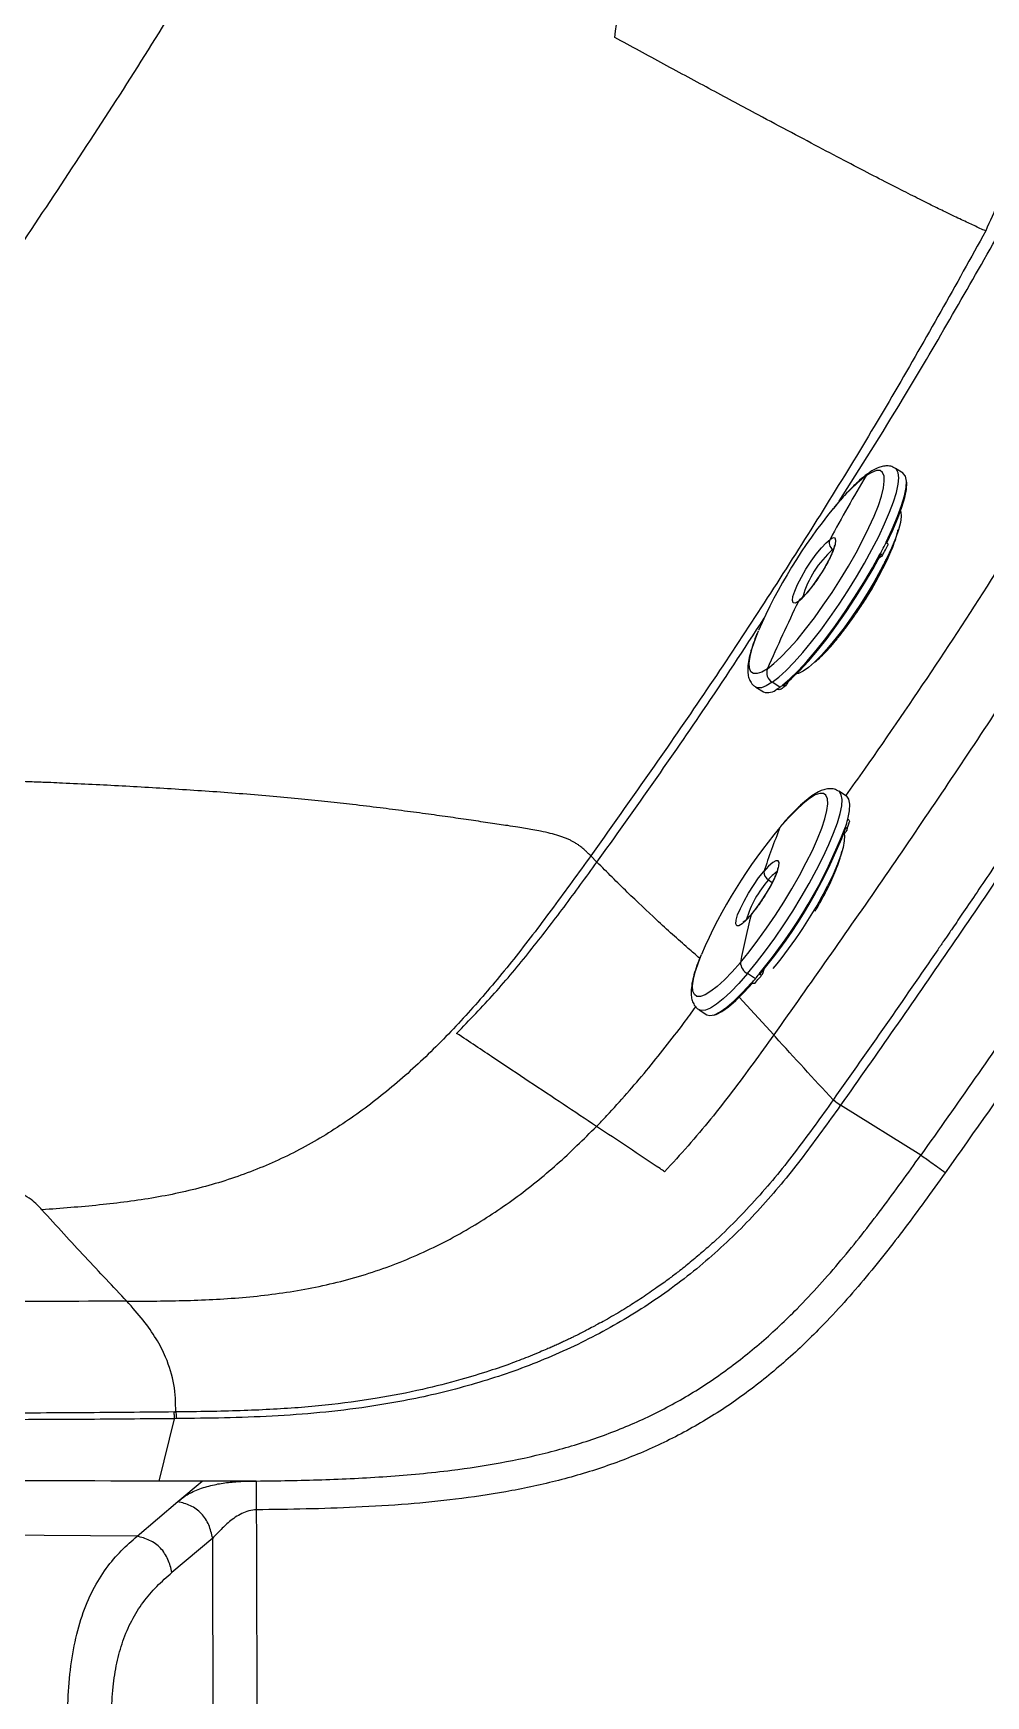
# Model space of a CAD drawing. Extents: x -50 to 17, y -20 to 123.
# Drawn here: x 2.58 to 9.29, y 4.46 to 16.16 of the extents above; entities that cross this region are included whole.
import ezdxf

# ---------------------------------------------------------------- set-up
doc = ezdxf.new("R2010")
doc.units = 0
doc.header["$MEASUREMENT"] = 0
doc.layers.add('GEOMETRY', color=2, linetype='Continuous', lineweight=25)

# ---------------------------------------------------------------- blocks, each defined once
blk = doc.blocks.new('2026 FREEFLOW AZURE')
at = {"layer": 'GEOMETRY'}
for p, q in [((25.151, -64.07), (25.098, -64.036)), ((25.032, -64.556), (25.031, -64.555)), ((25.002, -64.654), (24.979, -64.67)), ((24.99, -64.634), (24.992, -64.635)), ((24.991, -64.645), (24.995, -64.637)), ((24.992, -64.644), (24.991, -64.644)), ((24.113, -65.575), (24.167, -65.609)), ((24.284, -65.576), (24.228, -65.541)), ((24.264, -65.588), (24.265, -65.589)), ((24.303, -65.562), (24.302, -65.561)), ((24.343, -65.534), (24.333, -65.556)), ((24.752, -66.342), (24.698, -66.307)), ((24.744, -66.559), (24.746, -66.56)), ((24.762, -66.505), (24.761, -66.504)), ((24.753, -66.588), (24.734, -66.61)), ((22.995, -66.807), (22.951, -66.763)), ((24.203, -66.931), (24.23, -66.95)), ((24.085, -67.171), (24.071, -67.187)), ((24.111, -67.627), (24.056, -67.591)), ((24.138, -67.595), (24.136, -67.593)), ((24.17, -67.563), (24.161, -67.594)), ((24.083, -67.656), (24.085, -67.657)), ((23.714, -67.846), (23.768, -67.881)), ((24.24, -68.023), (23.997, -67.757)), ((24.659, -68.48), (24.66, -68.478)), ((24.711, -68.518), (24.709, -68.52)), ((25.276, -68.87), (24.711, -68.518)), ((19.085, -69.253), (19.086, -69.254)), ((20.017, -70.677), (20.029, -70.677)), ((19.913, -71.164), (20.02, -70.724)), ((20.033, -70.723), (20.02, -70.724)), ((20.044, -71.308), (20.215, -71.165)), ((20.59, -71.163), (20.216, -71.165)), ((19.756, -71.551), (20.044, -71.308)), ((20.599, -71.563), (20.598, -71.365)), ((19.756, -71.551), (6.153, -71.466)), ((20.289, -71.564), (20.002, -71.807)), ((20.3, -76.246), (20.289, -71.564)), ((20.608, -76.245), (20.599, -71.563))]:
    blk.add_line(p, q, dxfattribs=at)
at = {"layer": 'GEOMETRY', "flags": 128}
for points in [[(24.196, -65.445), (24.241, -65.409), (24.291, -65.363), (24.346, -65.306), (24.405, -65.241), (24.465, -65.167), (24.527, -65.086), (24.589, -64.999), (24.651, -64.909), (24.71, -64.816), (24.767, -64.723), (24.82, -64.63), (24.868, -64.539), (24.911, -64.452), (24.947, -64.371), (24.977, -64.297), (24.999, -64.23), (25.013, -64.173), (25.019, -64.125), (25.017, -64.089), (25.007, -64.064), (24.989, -64.051), (24.964, -64.051), (24.931, -64.063), (24.892, -64.086)], [(24.228, -65.541), (24.275, -65.504), (24.328, -65.457), (24.384, -65.399), (24.444, -65.332), (24.507, -65.256), (24.571, -65.174), (24.636, -65.085), (24.7, -64.992), (24.763, -64.896), (24.823, -64.799), (24.88, -64.702), (24.932, -64.606), (24.98, -64.514), (25.021, -64.426), (25.056, -64.344), (25.084, -64.27), (25.104, -64.204), (25.117, -64.147), (25.121, -64.101), (25.117, -64.066), (25.105, -64.042), (25.098, -64.036)], [(25.031, -64.555), (25.075, -64.462), (25.112, -64.375), (25.14, -64.297), (25.161, -64.228), (25.172, -64.17), (25.175, -64.124), (25.168, -64.091), (25.152, -64.071), (25.151, -64.07)], [(25.035, -64.563), (25.079, -64.471), (25.115, -64.385), (25.143, -64.308), (25.163, -64.24), (25.175, -64.183), (25.177, -64.137), (25.173, -64.113)], [(25.134, -64.336), (25.135, -64.341), (25.137, -64.373), (25.132, -64.415), (25.118, -64.468), (25.097, -64.529), (25.069, -64.597), (25.034, -64.672), (24.993, -64.751), (24.948, -64.833), (24.898, -64.916), (24.846, -64.999)], [(24.413, -64.972), (24.391, -64.983), (24.377, -64.981), (24.372, -64.966), (24.375, -64.938), (24.388, -64.899), (24.408, -64.852), (24.435, -64.8), (24.467, -64.744), (24.503, -64.689), (24.54, -64.638), (24.576, -64.594), (24.609, -64.559), (24.637, -64.535)], [(24.413, -64.972), (24.441, -64.949), (24.474, -64.913), (24.51, -64.869), (24.547, -64.818), (24.583, -64.763), (24.615, -64.708), (24.642, -64.655), (24.662, -64.608), (24.675, -64.569), (24.678, -64.542), (24.673, -64.526), (24.659, -64.524), (24.637, -64.535)], [(24.302, -65.561), (24.354, -65.517), (24.412, -65.461), (24.474, -65.394), (24.539, -65.317), (24.607, -65.232), (24.675, -65.14), (24.744, -65.042), (24.81, -64.941), (24.874, -64.838), (24.935, -64.735), (24.99, -64.634)], [(24.314, -65.558), (24.366, -65.515), (24.423, -65.459), (24.484, -65.393), (24.549, -65.317), (24.616, -65.233), (24.683, -65.142), (24.751, -65.045), (24.817, -64.945), (24.88, -64.844), (24.94, -64.742), (24.994, -64.642)], [(24.846, -64.999), (24.791, -65.08), (24.736, -65.157), (24.681, -65.229), (24.627, -65.294), (24.576, -65.351), (24.528, -65.399), (24.484, -65.437), (24.447, -65.463), (24.415, -65.478), (24.401, -65.481)], [(24.196, -65.445), (24.156, -65.469), (24.124, -65.48), (24.098, -65.48), (24.08, -65.467), (24.07, -65.442), (24.068, -65.406), (24.074, -65.359), (24.089, -65.301), (24.111, -65.235), (24.133, -65.178)], [(24.228, -65.541), (24.187, -65.566), (24.153, -65.579), (24.125, -65.58), (24.113, -65.574)], [(24.006, -67.512), (24.066, -67.438), (24.128, -67.357), (24.19, -67.271), (24.252, -67.18), (24.311, -67.088), (24.368, -66.994), (24.421, -66.901), (24.469, -66.81), (24.512, -66.724), (24.548, -66.642), (24.578, -66.568), (24.6, -66.501), (24.614, -66.444), (24.62, -66.397), (24.618, -66.36), (24.608, -66.336), (24.59, -66.323), (24.565, -66.323), (24.532, -66.334), (24.492, -66.358), (24.447, -66.394), (24.397, -66.44), (24.342, -66.497), (24.283, -66.563)], [(24.056, -67.591), (24.119, -67.514), (24.183, -67.43), (24.248, -67.341), (24.312, -67.248), (24.374, -67.151), (24.434, -67.054), (24.49, -66.957), (24.542, -66.862), (24.588, -66.77), (24.629, -66.683), (24.662, -66.603), (24.689, -66.529), (24.708, -66.465), (24.719, -66.41), (24.722, -66.366), (24.716, -66.332), (24.703, -66.311), (24.698, -66.307)], [(24.761, -66.504), (24.773, -66.445), (24.776, -66.398), (24.769, -66.364), (24.754, -66.343), (24.752, -66.342)], [(24.735, -66.609), (24.738, -66.622), (24.737, -66.657), (24.729, -66.703), (24.713, -66.758), (24.689, -66.822), (24.659, -66.893), (24.622, -66.969)], [(24.081, -67.178), (24.117, -67.132), (24.154, -67.08), (24.19, -67.025), (24.221, -66.97), (24.247, -66.918), (24.266, -66.872), (24.277, -66.836), (24.279, -66.81), (24.272, -66.797), (24.256, -66.797), (24.234, -66.81), (24.204, -66.836), (24.171, -66.873)], [(24.081, -67.178), (24.047, -67.215), (24.018, -67.241), (23.995, -67.254), (23.98, -67.254), (23.973, -67.241), (23.975, -67.215), (23.986, -67.178), (24.005, -67.132), (24.031, -67.081), (24.062, -67.025), (24.097, -66.97), (24.134, -66.918), (24.171, -66.873)], [(24.081, -67.178), (24.083, -67.173), (24.085, -67.171)], [(24.006, -67.512), (23.947, -67.578), (23.893, -67.635), (23.842, -67.681), (23.797, -67.716), (23.757, -67.74), (23.725, -67.752), (23.699, -67.752), (23.681, -67.739), (23.671, -67.714), (23.669, -67.678), (23.675, -67.631), (23.69, -67.573), (23.712, -67.507), (23.731, -67.457)], [(24.056, -67.591), (23.995, -67.66), (23.938, -67.719), (23.885, -67.769), (23.837, -67.807), (23.795, -67.834), (23.759, -67.849), (23.73, -67.852), (23.714, -67.846)], [(23.768, -67.881), (23.79, -67.887), (23.822, -67.881), (23.862, -67.861), (23.909, -67.828), (23.962, -67.782), (24.021, -67.724), (24.083, -67.656)], [(23.816, -67.883), (23.835, -67.878), (23.875, -67.858), (23.921, -67.825), (23.973, -67.78), (24.031, -67.723), (24.093, -67.656)], [(20.215, -71.165), (20.064, -71.164), (19.913, -71.164)]]:
    blk.add_lwpolyline(points, dxfattribs=at)
at = {"layer": 'GEOMETRY'}
for centre, radius, start, end in [((34.907, -70.07), 11.667, 149.1431, 151.6767), ((25.722, -65.15), 1.349, 127.999, 141.9943), ((24.943, -64.117), 0.0591, 124.9909, 149.3278), ((27.509, -66.656), 3.686, 140.6447, 156.3513), ((24.689, -64.56), 0.0578, 154.6135, 234.3223), ((21.987, -63.046), 3.399, 332.1179, 333.6199), ((25.119, -65.132), 0.701, 131.4484, 164.138), ((35.165, -70.202), 11.956, 154.0616, 156.5541), ((24.453, -64.991), 0.044, 125.2641, 154.338), ((24.27, -65.473), 0.0796, 159.1726, 238.328), ((24.197, -65.515), 0.0985, 252.2964, 312.7122), ((24.048, -65.239), 0.411, 301.9152, 304.9851), ((23.973, -65.132), 0.542, 304.9718, 307.5265), ((27.086, -68.913), 3.658, 140.0172, 156.5375), ((21.337, -65.252), 3.65, 320.0962, 339.0169), ((21.375, -65.277), 3.611, 320.1052, 339.0079), ((28.81, -68.388), 4.88, 158.0417, 161.9143), ((23.867, -66.273), 0.924, 341.8984, 345.4779), ((24.767, -67.429), 0.752, 138.5466, 163.3105), ((24.233, -66.876), 0.0624, 176.9081, 241.3409), ((24.398, -67.078), 0.245, 123.7394, 142.9704), ((21.807, -65.54), 3.157, 320.3088, 333.0853), ((29.36, -68.547), 5.454, 165.4649, 169.061), ((24.098, -67.509), 0.0925, 181.9961, 242.711), ((22.189, -65.995), 2.522, 318.76, 319.6765), ((21.978, -65.816), 2.798, 319.6754, 320.5306)]:
    blk.add_arc(centre, radius, start, end, dxfattribs=at)
for points, knots in [([(0, 0), (0.2, 0), (1.2, 0), (3.8, -0.01), (7.8, -0.05), (12.283, -0.131), (16.448, -0.238), (19.868, -0.349), (22.86, -0.472), (24.742, -0.55), (25.942, -0.619), (26.46, -0.669), (26.975, -0.744), (27.482, -0.852), (28.013, -1.014), (28.561, -1.238), (29.121, -1.522), (29.656, -1.852), (30.162, -2.225), (30.633, -2.641), (31.068, -3.094), (31.464, -3.582), (31.817, -4.099), (32.121, -4.642), (32.364, -5.168), (32.552, -5.672), (32.692, -6.148), (32.8, -6.632), (32.881, -7.123), (32.976, -8.136), (33.057, -9.673), (33.147, -11.733), (33.205, -13.793), (33.25, -15.855), (33.301, -18.087), (33.347, -20.061), (33.387, -22.206), (33.416, -23.922), (33.439, -25.639), (33.459, -27.355), (33.488, -30.359), (33.51, -34.65), (33.514, -38.941), (33.512, -42.374), (33.506, -44.949), (33.494, -47.523), (33.475, -50.098), (33.439, -53.531), (33.374, -57.822), (33.275, -62.112), (33.172, -65.543), (33.077, -68.116), (33.005, -70.005), (32.937, -71.208), (32.889, -71.727), (32.817, -72.243), (32.715, -72.752), (32.564, -73.287), (32.354, -73.841), (32.084, -74.411), (31.769, -74.956), (31.409, -75.473), (31.006, -75.956), (30.564, -76.405), (30.085, -76.815), (29.608, -77.159), (29.143, -77.444), (28.696, -77.677), (28.233, -77.88), (27.759, -78.05), (27.271, -78.186), (26.772, -78.283), (26.264, -78.347), (25.753, -78.387), (25.241, -78.411), (24.728, -78.428), (23.356, -78.482), (22.156, -78.534), (21.126, -78.579)], [0, 0, 0, 0, 0.005165, 0.025824, 0.067143, 0.108463, 0.141599, 0.174735, 0.196825, 0.218915, 0.223384, 0.227868, 0.232345, 0.236808, 0.241259, 0.246652, 0.252064, 0.257477, 0.26287, 0.268262, 0.273674, 0.279085, 0.284477, 0.289814, 0.295151, 0.299409, 0.303679, 0.307955, 0.312231, 0.316492, 0.334233, 0.351976, 0.369722, 0.38747, 0.405216, 0.427379, 0.43846, 0.460622, 0.471703, 0.482785, 0.504947, 0.549272, 0.593597, 0.615759, 0.637922, 0.660084, 0.682247, 0.704409, 0.748736, 0.793062, 0.815225, 0.837388, 0.85955, 0.864025, 0.868513, 0.872996, 0.877466, 0.881926, 0.88733, 0.892753, 0.898176, 0.903579, 0.908986, 0.914412, 0.919839, 0.925246, 0.929573, 0.933916, 0.938263, 0.942603, 0.946927, 0.951323, 0.955721, 0.960131, 0.964551, 0.968972, 0.973383, 1, 1, 1, 1]), ([(0, -0.208), (1.316, -0.211), (3.953, -0.217), (7.913, -0.262), (11.88, -0.331), (15.688, -0.424), (19.331, -0.539), (21.853, -0.637), (23.417, -0.705), (24.026, -0.732), (24.639, -0.761), (25.264, -0.79), (25.845, -0.82), (26.378, -0.856), (26.854, -0.922), (27.324, -1.023), (27.787, -1.159), (28.271, -1.34), (28.773, -1.572), (29.287, -1.861), (29.776, -2.192), (30.236, -2.56), (30.664, -2.965), (31.059, -3.403), (31.416, -3.872), (31.735, -4.369), (32.012, -4.891), (32.248, -5.433), (32.44, -5.992), (32.579, -6.544), (32.673, -7.095), (32.721, -7.637), (32.753, -8.179), (32.777, -8.712), (32.801, -9.242), (32.824, -9.773), (32.859, -10.616), (32.903, -11.767), (32.968, -13.608), (33.036, -15.827), (33.12, -19.106), (33.198, -23.066), (33.259, -27.727), (33.293, -32.405), (33.306, -37.094), (33.306, -41.782), (33.294, -46.471), (33.26, -51.162), (33.207, -55.22), (33.145, -58.645), (33.082, -61.447), (33.004, -64.254), (32.911, -67.074), (32.827, -69.154), (32.768, -70.492), (32.738, -71.083), (32.697, -71.675), (32.614, -72.264), (32.482, -72.839), (32.303, -73.401), (32.08, -73.943), (31.817, -74.468), (31.511, -74.969), (31.165, -75.446), (30.78, -75.894), (30.361, -76.308), (29.91, -76.688), (29.43, -77.029), (28.924, -77.329), (28.395, -77.588), (27.847, -77.805), (27.307, -77.964), (26.783, -78.072), (26.281, -78.133), (25.772, -78.164), (25.263, -78.191), (24.755, -78.215), (24.254, -78.238), (23.92, -78.253), (23.753, -78.261)], [0, 0, 0, 0, 0.034975, 0.070062, 0.105239, 0.140413, 0.171289, 0.202076, 0.207489, 0.212892, 0.218283, 0.2238, 0.229514, 0.233745, 0.237996, 0.242255, 0.246524, 0.250789, 0.255985, 0.261212, 0.26643, 0.271646, 0.276863, 0.28208, 0.287298, 0.292517, 0.297737, 0.303, 0.308209, 0.31342, 0.318099, 0.323062, 0.327854, 0.332542, 0.337239, 0.341947, 0.346668, 0.359651, 0.372571, 0.395618, 0.418635, 0.459724, 0.500891, 0.542493, 0.584052, 0.625473, 0.667076, 0.70867, 0.750118, 0.774913, 0.799719, 0.824588, 0.849529, 0.874703, 0.879904, 0.885108, 0.890443, 0.895674, 0.900889, 0.906104, 0.911319, 0.916463, 0.921681, 0.926901, 0.932118, 0.937335, 0.942552, 0.947769, 0.952975, 0.95817, 0.963395, 0.968628, 0.973105, 0.977578, 0.982078, 0.986651, 0.991124, 0.995571, 1, 1, 1, 1]), ([(0, -0.467), (1.318, -0.47), (3.958, -0.476), (7.923, -0.521), (11.895, -0.591), (15.708, -0.684), (19.354, -0.799), (21.82, -0.895), (23.269, -0.958), (23.71, -0.977), (24.148, -0.997), (24.573, -1.017), (24.993, -1.037), (25.421, -1.057), (25.874, -1.082), (26.335, -1.113), (26.798, -1.175), (27.252, -1.272), (27.698, -1.402), (28.165, -1.577), (28.651, -1.801), (29.148, -2.08), (29.62, -2.399), (30.064, -2.755), (30.478, -3.146), (30.859, -3.569), (31.204, -4.022), (31.511, -4.5), (31.778, -5.004), (32.005, -5.526), (32.191, -6.064), (32.325, -6.597), (32.415, -7.127), (32.462, -7.648), (32.493, -8.179), (32.518, -8.715), (32.542, -9.251), (32.565, -9.787), (32.593, -10.467), (32.626, -11.292), (32.661, -12.262), (32.714, -13.775), (32.777, -15.833), (32.861, -19.117), (32.939, -23.085), (32.997, -27.53), (33.03, -31.771), (33.044, -35.79), (33.047, -39.801), (33.043, -43.8), (33.026, -47.812), (32.992, -51.825), (32.941, -55.67), (32.872, -59.342), (32.787, -62.85), (32.679, -66.364), (32.578, -68.912), (32.509, -70.481), (32.479, -71.07), (32.439, -71.645), (32.36, -72.211), (32.233, -72.766), (32.061, -73.309), (31.845, -73.834), (31.59, -74.342), (31.294, -74.827), (30.96, -75.287), (30.588, -75.719), (30.183, -76.119), (29.748, -76.485), (29.284, -76.814), (28.795, -77.104), (28.285, -77.353), (27.756, -77.562), (27.237, -77.714), (26.733, -77.817), (26.244, -77.876), (25.746, -77.906), (25.244, -77.932), (24.742, -77.956), (24.243, -77.979), (23.909, -77.994), (23.742, -78.002)], [0, 0, 0, 0, 0.03527, 0.070652, 0.106128, 0.141599, 0.172731, 0.203759, 0.20765, 0.211535, 0.21558, 0.219378, 0.222919, 0.226854, 0.230847, 0.235057, 0.239207, 0.243337, 0.247474, 0.25162, 0.256695, 0.261774, 0.26685, 0.271924, 0.276999, 0.282072, 0.28714, 0.292209, 0.297275, 0.302376, 0.307435, 0.312498, 0.31707, 0.32179, 0.326508, 0.331303, 0.336135, 0.340869, 0.345665, 0.354357, 0.362978, 0.371634, 0.394867, 0.418077, 0.459554, 0.501089, 0.537051, 0.573067, 0.608669, 0.644385, 0.680112, 0.716024, 0.751799, 0.783032, 0.814317, 0.845722, 0.877124, 0.882546, 0.887766, 0.892894, 0.897975, 0.903048, 0.908117, 0.913191, 0.918234, 0.923303, 0.928382, 0.933455, 0.938529, 0.943602, 0.94867, 0.953731, 0.958788, 0.963859, 0.968921, 0.973257, 0.977609, 0.982077, 0.986625, 0.991051, 0.99553, 1, 1, 1, 1]), ([(0, -1.386), (1.317, -1.389), (3.955, -1.395), (7.919, -1.44), (11.889, -1.509), (15.7, -1.602), (19.344, -1.718), (21.808, -1.814), (23.256, -1.876), (23.692, -1.896), (24.118, -1.915), (24.519, -1.934), (24.913, -1.952), (25.316, -1.971), (25.747, -1.995), (26.174, -2.021), (26.587, -2.071), (26.978, -2.151), (27.36, -2.259), (27.766, -2.407), (28.189, -2.598), (28.624, -2.837), (29.036, -3.111), (29.425, -3.418), (29.788, -3.755), (30.122, -4.12), (30.424, -4.511), (30.694, -4.924), (30.93, -5.36), (31.13, -5.813), (31.295, -6.279), (31.408, -6.709), (31.48, -7.1), (31.525, -7.458), (31.553, -7.834), (31.577, -8.234), (31.598, -8.697), (31.621, -9.209), (31.645, -9.764), (31.681, -10.617), (31.725, -11.774), (31.79, -13.614), (31.858, -15.832), (31.943, -19.116), (32.021, -23.085), (32.071, -26.941), (32.098, -29.999), (32.112, -32.255), (32.121, -34.497), (32.126, -36.728), (32.128, -38.959), (32.128, -41.191), (32.124, -43.498), (32.116, -45.881), (32.103, -48.351), (32.082, -50.828), (32.055, -53.3), (32.014, -56.111), (31.956, -59.266), (31.871, -62.772), (31.762, -66.279), (31.666, -68.771), (31.6, -70.248), (31.579, -70.693), (31.555, -71.115), (31.527, -71.505), (31.481, -71.881), (31.412, -72.245), (31.321, -72.604), (31.195, -72.996), (31.024, -73.417), (30.805, -73.862), (30.549, -74.287), (30.261, -74.689), (29.94, -75.067), (29.59, -75.416), (29.213, -75.737), (28.811, -76.025), (28.388, -76.279), (27.945, -76.498), (27.49, -76.681), (27.045, -76.815), (26.615, -76.905), (26.185, -76.959), (25.724, -76.988), (25.234, -77.013), (24.734, -77.037), (24.231, -77.061), (23.896, -77.076), (23.729, -77.083)], [0, 0, 0, 0, 0.036172, 0.072469, 0.108864, 0.145249, 0.177177, 0.208996, 0.212993, 0.216989, 0.220986, 0.224682, 0.22802, 0.231832, 0.235765, 0.239878, 0.243569, 0.247192, 0.250816, 0.254476, 0.259042, 0.263562, 0.26809, 0.27262, 0.277151, 0.281679, 0.286196, 0.290709, 0.295224, 0.299786, 0.304294, 0.308789, 0.311988, 0.315218, 0.31869, 0.322333, 0.326216, 0.331427, 0.336423, 0.341463, 0.354873, 0.36822, 0.392034, 0.415846, 0.458443, 0.501082, 0.52176, 0.542436, 0.563059, 0.583337, 0.603705, 0.624336, 0.644659, 0.667073, 0.689798, 0.712494, 0.735121, 0.75769, 0.789716, 0.821799, 0.853996, 0.886096, 0.890316, 0.894596, 0.898329, 0.901932, 0.905336, 0.908724, 0.912102, 0.915487, 0.920033, 0.924576, 0.929101, 0.93363, 0.93816, 0.942688, 0.947211, 0.951731, 0.956254, 0.960773, 0.965274, 0.96971, 0.973502, 0.977331, 0.981628, 0.986186, 0.990786, 0.995393, 1, 1, 1, 1]), ([(23.717, -76.815), (23.874, -76.807), (24.194, -76.793), (24.683, -76.77), (25.175, -76.747), (25.629, -76.724), (26.043, -76.698), (26.426, -76.662), (26.808, -76.593), (27.201, -76.491), (27.601, -76.351), (28.006, -76.172), (28.396, -75.965), (28.767, -75.729), (29.12, -75.466), (29.451, -75.177), (29.76, -74.864), (30.044, -74.528), (30.301, -74.172), (30.532, -73.798), (30.733, -73.405), (30.918, -72.973), (31.075, -72.503), (31.193, -71.997), (31.261, -71.487), (31.295, -70.977), (31.324, -70.414), (31.351, -69.8), (31.38, -69.132), (31.414, -68.291), (31.453, -67.28), (31.495, -66.102), (31.556, -64.277), (31.626, -61.802), (31.717, -57.862), (31.794, -53.101), (31.835, -48.432), (31.852, -44.692), (31.858, -41.876), (31.859, -39.056), (31.857, -36.216), (31.849, -33.368), (31.833, -30.52), (31.804, -27.124), (31.753, -23.187), (31.666, -18.71), (31.58, -15.477), (31.515, -13.483), (31.49, -12.728), (31.463, -11.972), (31.434, -11.203), (31.407, -10.51), (31.382, -9.9), (31.36, -9.39), (31.338, -8.889), (31.315, -8.392), (31.288, -7.894), (31.253, -7.415), (31.186, -6.96), (31.087, -6.531), (30.955, -6.111), (30.791, -5.705), (30.601, -5.311), (30.382, -4.932), (30.133, -4.569), (29.857, -4.227), (29.557, -3.906), (29.232, -3.608), (28.887, -3.337), (28.521, -3.091), (28.137, -2.874), (27.738, -2.687), (27.325, -2.529), (26.915, -2.411), (26.511, -2.331), (26.121, -2.287), (25.729, -2.263), (25.341, -2.242), (24.973, -2.224), (24.644, -2.209), (24.36, -2.195), (24.088, -2.183), (23.809, -2.17), (23.514, -2.157), (23.217, -2.144), (22.919, -2.131), (22.622, -2.118), (21.182, -2.058), (18.728, -1.965), (15.258, -1.86), (11.702, -1.775), (7.935, -1.709), (3.964, -1.664), (1.32, -1.658), (0, -1.654)], [0, 0, 0, 0, 0.004355, 0.0088678, 0.0135594, 0.0179873, 0.0214455, 0.0250363, 0.0286212, 0.0321955, 0.0362508, 0.0403553, 0.0444156, 0.0484687, 0.0525218, 0.0565745, 0.0606268, 0.0646788, 0.0687273, 0.0727759, 0.0768496, 0.0809363, 0.0857442, 0.090551, 0.0953032, 0.099978, 0.1046806, 0.1108995, 0.1170014, 0.1231868, 0.134188, 0.1450095, 0.1558209, 0.1847242, 0.2135363, 0.2649145, 0.3164939, 0.3427711, 0.3684278, 0.3944583, 0.4208032, 0.4470351, 0.4732841, 0.4996492, 0.5410289, 0.5822663, 0.6235788, 0.6305383, 0.6375025, 0.6444696, 0.6514822, 0.6588093, 0.663659, 0.6683774, 0.6729577, 0.6775296, 0.6821363, 0.6867577, 0.690821, 0.6948735, 0.6989316, 0.7029798, 0.7069854, 0.7110341, 0.7150875, 0.7191413, 0.7231951, 0.7272484, 0.7313011, 0.7353567, 0.7394175, 0.7435001, 0.7475585, 0.7516311, 0.7553006, 0.758933, 0.7625005, 0.7661651, 0.76968, 0.7727035, 0.7752709, 0.7775577, 0.7802422, 0.7829892, 0.7857364, 0.7884837, 0.7912314, 0.7939794, 0.8283813, 0.8591954, 0.8900723, 0.9268238, 0.963473, 1, 1, 1, 1]), ([(0, -1.861), (1.725, -1.866), (5.181, -1.877), (10.372, -1.952), (14.98, -2.057), (18.993, -2.181), (21.384, -2.273), (22.746, -2.33), (23.082, -2.345), (23.417, -2.359), (23.751, -2.374), (24.036, -2.387), (24.264, -2.398), (24.436, -2.406), (24.603, -2.414), (24.784, -2.422), (24.984, -2.432), (25.288, -2.446), (25.682, -2.467), (26.161, -2.496), (26.632, -2.559), (27.093, -2.671), (27.53, -2.823), (27.941, -3.007), (28.325, -3.214), (28.691, -3.45), (29.037, -3.715), (29.362, -4.005), (29.664, -4.319), (29.94, -4.656), (30.188, -5.013), (30.408, -5.387), (30.598, -5.777), (30.76, -6.18), (30.891, -6.598), (30.989, -7.029), (31.05, -7.469), (31.082, -7.911), (31.106, -8.352), (31.129, -8.841), (31.153, -9.381), (31.178, -9.98), (31.206, -10.654), (31.234, -11.388), (31.264, -12.174), (31.291, -12.95), (31.339, -14.387), (31.401, -16.485), (31.486, -19.964), (31.563, -24.17), (31.609, -28.194), (31.631, -31.311), (31.642, -33.514), (31.649, -35.718), (31.652, -37.924), (31.652, -40.119), (31.651, -42.295), (31.646, -44.406), (31.638, -46.47), (31.626, -48.493), (31.609, -50.519), (31.588, -52.54), (31.562, -54.558), (31.52, -57.186), (31.455, -60.428), (31.377, -63.335), (31.316, -65.298), (31.281, -66.312), (31.244, -67.332), (31.205, -68.359), (31.162, -69.39), (31.125, -70.225), (31.094, -70.859), (31.067, -71.291), (31.026, -71.72), (30.949, -72.145), (30.839, -72.564), (30.694, -72.976), (30.518, -73.376), (30.314, -73.763), (30.08, -74.13), (29.819, -74.478), (29.532, -74.805), (29.22, -75.109), (28.885, -75.388), (28.53, -75.639), (28.155, -75.863), (27.763, -76.058), (27.357, -76.222), (26.94, -76.351), (26.512, -76.442), (26.077, -76.49), (25.643, -76.516), (25.202, -76.539), (24.757, -76.56), (24.313, -76.581), (23.006, -76.641), (21.849, -76.687), (20.835, -76.728)], [0, 0, 0, 0, 0.0467676, 0.0937399, 0.1407829, 0.1717562, 0.2026327, 0.2056718, 0.2087104, 0.2117488, 0.2147869, 0.2177714, 0.2194813, 0.2209785, 0.2224301, 0.2240312, 0.2258794, 0.2278679, 0.2322928, 0.2365817, 0.2408661, 0.2451535, 0.2494335, 0.2533964, 0.2573333, 0.2612704, 0.2652017, 0.2691338, 0.2730666, 0.2769991, 0.280931, 0.2848597, 0.2887516, 0.2926847, 0.2966164, 0.3006311, 0.3046672, 0.308634, 0.3126464, 0.3166494, 0.3219005, 0.3273242, 0.3328992, 0.3402021, 0.3472281, 0.3542394, 0.3612471, 0.3862304, 0.4111479, 0.4556374, 0.5003078, 0.520275, 0.5401718, 0.560064, 0.5800227, 0.6000011, 0.619588, 0.6390389, 0.6572429, 0.6755838, 0.6938966, 0.7121709, 0.730411, 0.7486313, 0.7834306, 0.8183417, 0.8275072, 0.8366788, 0.8458607, 0.8551923, 0.8645401, 0.8738682, 0.8778452, 0.8817623, 0.8856075, 0.8895279, 0.8934413, 0.8973621, 0.9013477, 0.9052879, 0.9092143, 0.9131431, 0.9170741, 0.9210056, 0.9249374, 0.928869, 0.9328001, 0.9367726, 0.9407322, 0.9446618, 0.9485984, 0.9525748, 0.9565052, 0.9604014, 0.9645377, 0.9685987, 0.9724583, 1, 1, 1, 1]), ([(20.824, -76.455), (20.893, -76.452), (21.042, -76.446), (21.283, -76.437), (21.541, -76.427), (21.8, -76.416), (22.071, -76.405), (22.371, -76.393), (22.695, -76.379), (22.986, -76.366), (23.227, -76.356), (23.437, -76.347), (23.657, -76.337), (23.902, -76.326), (24.17, -76.314), (24.437, -76.301), (24.665, -76.29), (24.837, -76.282), (24.974, -76.276), (25.106, -76.27), (25.221, -76.264), (25.314, -76.259), (25.383, -76.256), (25.452, -76.252), (25.52, -76.248), (25.582, -76.244), (25.679, -76.239), (25.803, -76.232), (25.959, -76.222), (26.106, -76.21), (26.251, -76.195), (26.49, -76.164), (26.819, -76.1), (27.234, -75.976), (27.634, -75.816), (28.018, -75.626), (28.381, -75.41), (28.724, -75.166), (29.048, -74.896), (29.349, -74.601), (29.625, -74.283), (29.876, -73.945), (30.099, -73.587), (30.294, -73.212), (30.46, -72.823), (30.595, -72.424), (30.68, -72.085), (30.731, -71.81), (30.761, -71.603), (30.783, -71.394), (30.799, -71.189), (30.813, -70.977), (30.825, -70.77), (30.836, -70.549), (30.845, -70.35), (30.854, -70.162), (30.861, -69.999), (30.869, -69.835), (30.876, -69.669), (30.883, -69.5), (30.891, -69.329), (30.898, -69.156), (30.908, -68.916), (30.92, -68.615), (30.935, -68.254), (30.95, -67.859), (30.967, -67.421), (30.985, -66.947), (31.002, -66.478), (31.022, -65.888), (31.046, -65.169), (31.073, -64.314), (31.098, -63.469), (31.128, -62.418), (31.16, -61.155), (31.195, -59.652), (31.227, -58.117), (31.25, -56.889), (31.265, -55.978), (31.275, -55.393), (31.284, -54.804), (31.292, -54.211), (31.3, -53.613), (31.308, -53.01), (31.315, -52.404), (31.322, -51.814), (31.328, -51.241), (31.334, -50.685), (31.339, -50.13), (31.343, -49.591), (31.347, -49.067), (31.351, -48.553), (31.356, -47.894), (31.361, -47.086), (31.366, -46.125), (31.37, -45.145), (31.373, -44.147), (31.375, -43.163), (31.377, -42.201), (31.378, -41.064), (31.379, -39.712), (31.379, -38.174), (31.377, -36.646), (31.374, -35.137), (31.369, -33.635), (31.362, -32.13), (31.353, -30.632), (31.344, -29.449), (31.336, -28.598), (31.331, -28.07), (31.326, -27.545), (31.32, -27.023), (31.315, -26.504), (31.308, -25.988), (31.302, -25.475), (31.29, -24.606), (31.272, -23.39), (31.244, -21.741), (31.211, -20.03), (31.171, -18.26), (31.134, -16.813), (31.102, -15.651), (31.076, -14.756), (31.047, -13.838), (31.016, -12.925), (30.984, -12.01), (30.955, -11.235), (30.93, -10.596), (30.91, -10.107), (30.889, -9.625), (30.868, -9.126), (30.848, -8.675), (30.829, -8.284), (30.811, -7.962), (30.789, -7.655), (30.759, -7.346), (30.71, -7.045), (30.637, -6.708), (30.525, -6.339), (30.374, -5.946), (30.193, -5.566), (29.984, -5.201), (29.746, -4.854), (29.481, -4.526), (29.191, -4.22), (28.878, -3.938), (28.544, -3.681), (28.19, -3.452), (27.819, -3.251), (27.485, -3.103), (27.199, -2.997), (26.964, -2.924), (26.726, -2.864), (26.484, -2.816), (26.24, -2.783), (26.011, -2.762), (25.802, -2.749), (25.599, -2.737), (25.401, -2.726), (25.195, -2.715), (24.999, -2.706), (24.735, -2.693), (24.412, -2.679), (24.007, -2.66), (23.598, -2.641), (23.173, -2.622), (22.582, -2.597), (21.809, -2.565), (20.866, -2.527), (19.927, -2.492), (18.553, -2.443), (16.722, -2.384), (14.446, -2.321), (12.113, -2.266), (9.73, -2.22), (7.279, -2.182), (4.825, -2.155), (2.396, -2.138), (0.793, -2.136), (0, -2.134)], [0, 0, 0, 0, 0.0018774, 0.0040745, 0.0065914, 0.0089445, 0.0111591, 0.0139903, 0.0171692, 0.0200213, 0.0219458, 0.023762, 0.0257582, 0.0279584, 0.0304823, 0.0330747, 0.0352728, 0.0367154, 0.0377758, 0.0390288, 0.0403111, 0.0409469, 0.0415588, 0.0422089, 0.0428172, 0.0434322, 0.0439132, 0.04545, 0.0468478, 0.048172, 0.0494902, 0.0508247, 0.0547566, 0.0586411, 0.0626509, 0.0665072, 0.07034, 0.0741737, 0.07801, 0.0818421, 0.0856777, 0.0895094, 0.093338, 0.0971884, 0.1010524, 0.104876, 0.1086978, 0.1105906, 0.1125268, 0.1144031, 0.1163267, 0.1181536, 0.1202154, 0.1219888, 0.124203, 0.1256609, 0.1271386, 0.1286363, 0.1301538, 0.1316912, 0.1332485, 0.1348256, 0.1364226, 0.1398332, 0.1430545, 0.1462847, 0.1506387, 0.1550245, 0.1592509, 0.1634822, 0.1711397, 0.1789276, 0.1868461, 0.1942495, 0.2076633, 0.2213635, 0.2353502, 0.2496236, 0.2549132, 0.2602423, 0.2656109, 0.271019, 0.2764666, 0.2819538, 0.2874804, 0.2930466, 0.2980785, 0.3031423, 0.308238, 0.3132428, 0.3178733, 0.3225565, 0.3272925, 0.3358809, 0.3446377, 0.3535628, 0.3626562, 0.371918, 0.3804411, 0.3889425, 0.4030101, 0.4173689, 0.4309916, 0.4447687, 0.458598, 0.472046, 0.4859014, 0.4995289, 0.5043662, 0.5091761, 0.5139588, 0.5187142, 0.5234423, 0.5281431, 0.5328166, 0.5374628, 0.5518876, 0.5660429, 0.5825433, 0.598662, 0.6143992, 0.6221248, 0.6304075, 0.638891, 0.6472149, 0.6553793, 0.6639146, 0.6684097, 0.6728467, 0.6772929, 0.681597, 0.686494, 0.689612, 0.6923109, 0.6952894, 0.6980432, 0.700781, 0.7036266, 0.7074608, 0.7112951, 0.7151399, 0.71895, 0.7227759, 0.7266196, 0.7304516, 0.7342896, 0.7381304, 0.7419586, 0.7458009, 0.7496454, 0.7519168, 0.7541331, 0.7563741, 0.7586283, 0.7608574, 0.7631098, 0.7649229, 0.7665781, 0.7686493, 0.7703569, 0.7721972, 0.774018, 0.7775875, 0.7810269, 0.7850998, 0.7887914, 0.7926435, 0.8012712, 0.8099411, 0.8184288, 0.8269452, 0.8475116, 0.8684861, 0.8891715, 0.9112885, 0.933609, 0.9561836, 0.9783354, 1, 1, 1, 1]), ([(18.697, -62.822), (18.978, -62.405), (19.54, -61.571), (20.335, -60.289), (21.097, -58.989), (21.822, -57.672), (22.513, -56.34), (22.943, -55.439), (23.158, -54.99)], [0, 0, 0, 0, 0.1672101, 0.3344031, 0.5013061, 0.668041, 0.8343718, 1, 1, 1, 1]), ([(23.121, -61.003), (23.152, -60.759), (23.215, -60.268), (23.24, -59.772), (23.253, -59.522)], [0, 0, 0, 0, 0.496167, 1, 1, 1, 1]), ([(26.325, -59.641), (26.327, -59.794), (26.33, -60.106), (26.293, -60.578), (26.208, -61.051), (26.078, -61.512), (25.916, -61.949), (25.793, -62.227), (25.733, -62.364)], [0, 0, 0, 0, 0.161156, 0.328171, 0.498933, 0.669742, 0.837905, 1, 1, 1, 1]), ([(25.733, -62.364), (25.706, -62.352), (25.653, -62.327), (25.564, -62.286), (25.469, -62.241), (25.365, -62.19), (25.254, -62.134), (25.121, -62.067), (24.966, -61.988), (24.787, -61.894), (24.586, -61.789), (24.366, -61.672), (24.106, -61.534), (23.806, -61.373), (23.467, -61.191), (23.237, -61.066), (23.121, -61.003)], [0, 0, 0, 0, 0.076079, 0.152746, 0.230737, 0.290647, 0.351645, 0.41359, 0.476474, 0.540209, 0.60454, 0.669625, 0.735358, 0.823062, 0.911281, 1, 1, 1, 1]), ([(25.733, -62.364), (25.523, -62.743), (25.101, -63.5), (24.419, -64.608), (23.706, -65.699), (23.203, -66.408), (22.951, -66.763)], [0, 0, 0, 0, 0.249375, 0.499264, 0.749673, 1, 1, 1, 1]), ([(24.702, -64.267), (24.852, -64.029), (25.234, -63.422), (25.588, -62.8), (25.804, -62.422)], [0, 0, 0, 0, 0.392562, 1, 1, 1, 1]), ([(27.167, -63.591), (26.935, -63.969), (26.471, -64.726), (25.747, -65.84), (25.005, -66.941), (24.495, -67.663), (24.24, -68.023)], [0, 0, 0, 0, 0.250527, 0.501054, 0.750484, 1, 1, 1, 1]), ([(27.578, -64.059), (27.564, -64.083), (27.526, -64.145), (27.451, -64.268), (27.346, -64.438), (27.23, -64.624), (27.12, -64.801), (27.023, -64.954), (26.939, -65.087), (26.861, -65.21), (26.8, -65.305), (26.747, -65.387), (26.705, -65.453), (26.658, -65.526), (26.607, -65.605), (26.562, -65.674), (26.525, -65.731), (26.496, -65.776), (26.465, -65.824), (26.433, -65.873), (26.399, -65.924), (26.364, -65.978), (26.326, -66.036), (26.286, -66.097), (26.244, -66.161), (26.162, -66.286), (26.045, -66.461), (25.901, -66.677), (25.774, -66.866), (25.664, -67.029), (25.572, -67.165), (25.509, -67.257), (25.471, -67.313), (25.452, -67.34), (25.435, -67.365), (25.42, -67.387), (25.407, -67.406), (25.157, -67.771), (24.907, -68.127), (24.66, -68.478)], [0, 0, 0, 0, 0.015817, 0.041287, 0.081279, 0.129203, 0.165293, 0.199374, 0.231443, 0.254658, 0.282067, 0.295331, 0.310103, 0.326384, 0.344173, 0.363472, 0.372795, 0.382944, 0.394024, 0.404768, 0.416262, 0.428508, 0.441506, 0.455255, 0.469755, 0.485008, 0.540048, 0.589087, 0.632119, 0.669141, 0.700153, 0.725153, 0.73215, 0.738479, 0.74414, 0.749133, 0.753458, 0.757115, 1, 1, 1, 1]), ([(24.909, -64.068), (24.901, -64.074), (24.876, -64.092), (24.833, -64.129), (24.779, -64.182), (24.723, -64.242), (24.685, -64.287), (24.666, -64.309)], [0, 0, 0, 0, 0.113657, 0.345494, 0.569474, 0.788237, 1, 1, 1, 1]), ([(27.632, -64.091), (27.401, -64.467), (26.937, -65.22), (26.213, -66.331), (25.473, -67.432), (24.965, -68.156), (24.711, -68.518)], [0, 0, 0, 0, 0.249893, 0.499801, 0.749817, 1, 1, 1, 1]), ([(25.097, -64.037), (25.091, -64.033), (25.076, -64.022), (25.046, -64.017), (25.012, -64.019), (24.976, -64.029), (24.943, -64.046), (24.919, -64.061), (24.909, -64.068)], [0, 0, 0, 0, 0.087228, 0.247881, 0.410885, 0.596389, 0.826774, 1, 1, 1, 1]), ([(24.523, -65.403), (24.525, -65.401), (24.541, -65.39), (24.572, -65.361), (24.617, -65.315), (24.665, -65.262), (24.714, -65.201), (24.764, -65.135), (24.812, -65.068), (24.851, -65.01), (24.889, -64.951), (24.928, -64.888), (24.971, -64.813), (25.01, -64.74), (25.044, -64.67), (25.073, -64.604), (25.095, -64.545), (25.11, -64.498), (25.114, -64.475), (25.116, -64.466)], [0, 0, 0, 0, 0.01469, 0.08256, 0.149198, 0.215228, 0.28094, 0.346474, 0.411909, 0.467494, 0.501795, 0.567119, 0.632495, 0.697911, 0.763403, 0.829025, 0.894867, 0.96109, 1, 1, 1, 1]), ([(28.137, -64.406), (27.915, -64.788), (27.471, -65.553), (26.769, -66.678), (26.04, -67.786), (25.531, -68.509), (25.276, -68.87)], [0, 0, 0, 0, 0.250039, 0.499989, 0.749957, 1, 1, 1, 1]), ([(24.668, -64.575), (24.668, -64.575), (24.668, -64.574), (24.667, -64.582), (24.663, -64.599), (24.653, -64.627), (24.637, -64.663), (24.615, -64.706), (24.595, -64.741), (24.583, -64.76), (24.581, -64.764)], [0, 0, 0, 0, 0.035354, 0.145746, 0.278313, 0.431688, 0.599273, 0.774799, 0.954302, 1, 1, 1, 1]), ([(24.748, -66.339), (24.793, -66.277), (25.178, -65.733), (25.582, -65.128), (25.926, -64.576), (25.957, -64.526)], [0, 0, 0, 0, 0.104815, 0.91842, 1, 1, 1, 1]), ([(25.003, -64.653), (25.011, -64.638), (25.025, -64.611), (25.039, -64.584), (25.045, -64.572)], [0, 0, 0, 0, 0.554412, 1, 1, 1, 1]), ([(25.032, -64.556), (25.035, -64.558), (25.04, -64.561), (25.044, -64.567), (25.045, -64.572), (25.044, -64.574), (25.043, -64.575)], [0, 0, 0, 0, 0.25059, 0.500234, 0.749123, 1, 1, 1, 1]), ([(28.319, -64.511), (28.141, -64.82), (27.785, -65.435), (27.229, -66.344), (26.656, -67.238), (26.064, -68.123), (25.654, -68.702), (25.448, -68.993)], [0, 0, 0, 0, 0.200865, 0.400497, 0.599794, 0.799344, 1, 1, 1, 1]), ([(24.824, -65.05), (24.824, -65.049), (24.841, -65.026), (24.874, -64.977), (24.92, -64.905), (24.961, -64.833), (24.995, -64.765), (25.019, -64.711), (25.028, -64.684), (25.031, -64.675)], [0, 0, 0, 0, 0.007542, 0.185914, 0.365139, 0.543331, 0.722491, 0.901048, 1, 1, 1, 1]), ([(24.99, -64.634), (24.991, -64.635), (24.993, -64.636), (24.995, -64.639), (24.995, -64.64), (24.995, -64.642), (24.995, -64.642), (24.994, -64.642)], [0, 0, 0, 0, 0.249496, 0.499284, 0.749092, 0.873165, 1, 1, 1, 1]), ([(25.002, -64.654), (25.003, -64.653), (25.005, -64.651), (25.003, -64.646), (24.999, -64.64), (24.994, -64.637), (24.992, -64.635)], [0, 0, 0, 0, 0.249258, 0.500325, 0.751368, 1, 1, 1, 1]), ([(24.581, -64.764), (24.573, -64.776), (24.556, -64.803), (24.527, -64.844), (24.496, -64.885), (24.468, -64.919), (24.443, -64.943), (24.432, -64.952), (24.427, -64.955)], [0, 0, 0, 0, 0.134338, 0.314421, 0.493671, 0.670725, 0.84332, 1, 1, 1, 1]), ([(24.974, -64.786), (24.968, -64.799), (24.954, -64.833), (24.935, -64.87), (24.924, -64.892)], [0, 0, 0, 0, 0.401773, 1, 1, 1, 1]), ([(24.427, -64.955), (24.425, -64.957), (24.421, -64.959), (24.422, -64.959), (24.423, -64.958)], [0, 0, 0, 0, 0.703216, 1, 1, 1, 1]), ([(22.995, -66.807), (23.247, -66.454), (23.65, -65.889), (24.03, -65.309), (24.173, -65.09)], [0, 0, 0, 0, 0.6243586, 1, 1, 1, 1]), ([(24.125, -65.194), (24.121, -65.202), (24.108, -65.235), (24.089, -65.288), (24.07, -65.353), (24.059, -65.411), (24.056, -65.461), (24.061, -65.502), (24.075, -65.535), (24.092, -65.561), (24.108, -65.57), (24.114, -65.573)], [0, 0, 0, 0, 0.045018, 0.191092, 0.339347, 0.491497, 0.650982, 0.767863, 0.864621, 0.953713, 1, 1, 1, 1]), ([(24.288, -65.589), (24.286, -65.59), (24.282, -65.593), (24.274, -65.593), (24.268, -65.59), (24.265, -65.589)], [0, 0, 0, 0, 0.276739, 0.640094, 1, 1, 1, 1]), ([(24.287, -65.59), (24.295, -65.585), (24.308, -65.577), (24.322, -65.566), (24.328, -65.562)], [0, 0, 0, 0, 0.554755, 1, 1, 1, 1]), ([(24.303, -65.562), (24.306, -65.564), (24.311, -65.566), (24.32, -65.566), (24.328, -65.563), (24.331, -65.558), (24.333, -65.556)], [0, 0, 0, 0, 0.250657, 0.500369, 0.749261, 1, 1, 1, 1]), ([(24.314, -65.558), (24.313, -65.559), (24.312, -65.561), (24.31, -65.562), (24.307, -65.563), (24.304, -65.562), (24.303, -65.562)], [0, 0, 0, 0, 0.249998, 0.499998, 0.749999, 1, 1, 1, 1]), ([(22.951, -66.763), (22.948, -66.759), (22.939, -66.751), (22.925, -66.737), (22.91, -66.722), (22.895, -66.71), (22.88, -66.698), (22.863, -66.685), (22.844, -66.672), (22.823, -66.661), (22.803, -66.65), (22.78, -66.64), (22.754, -66.63), (22.718, -66.618), (22.668, -66.604), (22.606, -66.59), (22.531, -66.576), (22.453, -66.563), (22.354, -66.548), (22.245, -66.532), (22.11, -66.512), (21.965, -66.491), (21.808, -66.469), (21.642, -66.447), (21.464, -66.424), (21.283, -66.402), (21.098, -66.382), (20.912, -66.363), (20.712, -66.344), (20.434, -66.321), (20.079, -66.296), (19.654, -66.271), (19.344, -66.256), (19.169, -66.248), (19.123, -66.246), (19.089, -66.245), (19.043, -66.243), (18.986, -66.241), (18.902, -66.237), (18.784, -66.232), (18.628, -66.226), (18.388, -66.217), (18.066, -66.206), (17.702, -66.195), (17.364, -66.187), (17.061, -66.18), (16.76, -66.174), (16.462, -66.169), (16.264, -66.167), (16.165, -66.166)], [0, 0, 0, 0, 0.007409, 0.019758, 0.031001, 0.040405, 0.049275, 0.059586, 0.072217, 0.081532, 0.091006, 0.101505, 0.112, 0.12249, 0.14234, 0.16217, 0.176859, 0.201254, 0.21652, 0.240335, 0.264107, 0.287873, 0.311595, 0.335917, 0.359871, 0.385646, 0.408327, 0.431958, 0.457002, 0.483406, 0.535253, 0.586528, 0.636784, 0.646402, 0.649135, 0.65322, 0.658648, 0.665411, 0.673497, 0.688849, 0.707393, 0.729081, 0.774159, 0.82201, 0.85828, 0.894185, 0.929732, 0.964944, 1, 1, 1, 1]), ([(24.697, -66.308), (24.69, -66.304), (24.673, -66.293), (24.641, -66.289), (24.608, -66.292), (24.572, -66.303), (24.531, -66.324), (24.484, -66.358), (24.431, -66.403), (24.376, -66.457), (24.328, -66.509), (24.298, -66.544), (24.287, -66.556)], [0, 0, 0, 0, 0.050229, 0.126526, 0.20532, 0.296327, 0.410196, 0.546125, 0.678822, 0.806129, 0.930563, 1, 1, 1, 1]), ([(24.744, -66.559), (24.745, -66.56), (24.747, -66.561), (24.749, -66.565), (24.749, -66.567), (24.748, -66.569), (24.748, -66.57), (24.747, -66.571)], [0, 0, 0, 0, 0.2494959, 0.4992841, 0.7490917, 0.8731647, 1, 1, 1, 1]), ([(24.753, -66.588), (24.754, -66.586), (24.757, -66.581), (24.757, -66.573), (24.753, -66.566), (24.748, -66.562), (24.746, -66.56)], [0, 0, 0, 0, 0.249258, 0.500325, 0.751368, 1, 1, 1, 1]), ([(24.756, -66.583), (24.759, -66.572), (24.765, -66.552), (24.77, -66.533), (24.772, -66.525)], [0, 0, 0, 0, 0.554281, 1, 1, 1, 1]), ([(24.762, -66.505), (24.765, -66.507), (24.769, -66.51), (24.773, -66.518), (24.774, -66.523), (24.772, -66.526), (24.772, -66.526)], [0, 0, 0, 0, 0.328786, 0.65633, 0.982884, 1, 1, 1, 1]), ([(22.951, -66.763), (22.864, -66.883), (22.693, -67.121), (22.43, -67.467), (22.161, -67.792), (21.883, -68.091), (21.592, -68.362), (21.287, -68.6), (20.963, -68.804), (20.621, -68.968), (20.259, -69.091), (19.88, -69.174), (19.487, -69.224), (19.221, -69.244), (19.086, -69.254)], [0, 0, 0, 0, 0.088037, 0.174036, 0.257722, 0.339213, 0.419016, 0.497912, 0.576789, 0.656611, 0.738298, 0.822503, 0.909668, 1, 1, 1, 1]), ([(22.007, -68.012), (22.097, -67.919), (22.277, -67.733), (22.526, -67.433), (22.765, -67.124), (22.918, -66.912), (22.995, -66.807)], [0, 0, 0, 0, 0.248914, 0.4979, 0.748932, 1, 1, 1, 1]), ([(23.719, -67.484), (23.692, -67.46), (23.592, -67.375), (23.423, -67.222), (23.21, -67.021), (23.067, -66.878), (22.995, -66.807)], [0, 0, 0, 0, 0.116516, 0.430267, 0.715268, 1, 1, 1, 1]), ([(24.532, -67.152), (24.539, -67.14), (24.561, -67.104), (24.589, -67.052), (24.615, -67.001), (24.64, -66.951), (24.665, -66.895), (24.69, -66.833), (24.708, -66.779), (24.717, -66.745), (24.719, -66.731), (24.719, -66.731)], [0, 0, 0, 0, 0.0701111, 0.2204116, 0.3119951, 0.3909175, 0.5416188, 0.6927667, 0.8446523, 0.9978742, 1, 1, 1, 1]), ([(24.269, -66.847), (24.269, -66.846), (24.269, -66.845), (24.268, -66.854), (24.263, -66.872), (24.253, -66.9), (24.237, -66.936), (24.215, -66.979), (24.196, -67.013), (24.185, -67.03), (24.183, -67.033)], [0, 0, 0, 0, 0.040491, 0.153098, 0.288284, 0.444279, 0.614321, 0.792162, 0.973893, 1, 1, 1, 1]), ([(24.183, -67.033), (24.175, -67.046), (24.157, -67.075), (24.127, -67.118), (24.102, -67.15), (24.088, -67.167), (24.085, -67.171)], [0, 0, 0, 0, 0.265238, 0.575207, 0.883629, 1, 1, 1, 1]), ([(24.071, -67.187), (24.071, -67.187), (24.061, -67.198), (24.046, -67.213), (24.03, -67.226), (24.022, -67.231), (24.023, -67.23), (24.024, -67.23)], [0, 0, 0, 0, 0.012296, 0.376339, 0.67711, 0.930855, 1, 1, 1, 1]), ([(23.723, -67.474), (23.719, -67.482), (23.705, -67.516), (23.687, -67.569), (23.669, -67.633), (23.659, -67.691), (23.657, -67.739), (23.664, -67.78), (23.679, -67.812), (23.697, -67.836), (23.711, -67.843), (23.715, -67.845)], [0, 0, 0, 0, 0.051118, 0.19928, 0.349827, 0.504672, 0.667603, 0.780444, 0.876565, 0.966104, 1, 1, 1, 1]), ([(24.106, -67.66), (24.116, -67.648), (24.134, -67.628), (24.152, -67.606), (24.161, -67.596)], [0, 0, 0, 0, 0.554524, 1, 1, 1, 1]), ([(24.146, -67.593), (24.146, -67.594), (24.145, -67.595), (24.143, -67.596), (24.141, -67.595), (24.139, -67.595), (24.138, -67.594)], [0, 0, 0, 0, 0.249998, 0.499998, 0.749999, 1, 1, 1, 1]), ([(24.138, -67.594), (24.141, -67.596), (24.146, -67.599), (24.153, -67.6), (24.159, -67.598), (24.161, -67.595), (24.161, -67.594)], [0, 0, 0, 0, 0.2506569, 0.500369, 0.7492605, 1, 1, 1, 1]), ([(24.108, -67.656), (24.108, -67.658), (24.106, -67.661), (24.1, -67.662), (24.093, -67.661), (24.088, -67.659), (24.085, -67.657)], [0, 0, 0, 0, 0.248199, 0.499736, 0.751061, 1, 1, 1, 1]), ([(22.992, -68.667), (23.016, -68.642), (23.138, -68.515), (23.346, -68.276), (23.551, -68.016), (23.663, -67.864), (23.691, -67.825)], [0, 0, 0, 0, 0.0958205, 0.481362, 0.8673787, 1, 1, 1, 1]), ([(22.992, -68.667), (22.837, -68.564), (22.603, -68.408), (22.272, -68.188), (22.096, -68.071), (22.007, -68.012)], [0, 0, 0, 0, 0.499949, 0.749975, 1, 1, 1, 1]), ([(24.24, -68.023), (24.144, -68.157), (23.951, -68.424), (23.694, -68.745), (23.527, -68.925), (23.471, -68.986)], [0, 0, 0, 0, 0.400052, 0.800867, 1, 1, 1, 1]), ([(24.659, -68.48), (24.521, -68.331), (24.38, -68.178), (24.244, -68.028), (24.24, -68.023)], [0, 0, 0, 0, 0.9706, 1, 1, 1, 1]), ([(24.659, -68.48), (24.574, -68.599), (24.405, -68.836), (24.128, -69.176), (23.898, -69.41), (23.735, -69.554), (23.653, -69.623), (23.576, -69.685), (23.498, -69.744), (23.413, -69.805), (23.317, -69.871), (23.228, -69.928), (23.156, -69.972), (23.098, -70.006), (23.042, -70.038), (22.999, -70.061), (22.96, -70.082), (22.914, -70.106), (22.867, -70.13), (22.827, -70.15), (22.802, -70.162), (22.774, -70.175), (22.746, -70.189), (22.715, -70.203), (22.693, -70.212), (22.682, -70.217), (22.682, -70.217), (22.681, -70.218), (22.678, -70.219), (22.665, -70.225), (22.636, -70.237), (22.587, -70.258), (22.506, -70.292), (22.388, -70.337), (22.226, -70.393), (22.015, -70.457), (21.752, -70.524), (21.433, -70.586), (21.141, -70.625), (20.888, -70.648), (20.689, -70.66), (20.48, -70.669), (20.259, -70.674), (20.107, -70.676), (20.029, -70.677)], [0, 0, 0, 0, 0.08126, 0.162422, 0.24409, 0.263967, 0.283881, 0.303831, 0.318908, 0.338028, 0.362229, 0.384213, 0.39666, 0.409119, 0.42159, 0.432501, 0.436633, 0.446291, 0.461314, 0.466138, 0.471331, 0.476895, 0.482828, 0.489133, 0.49581, 0.495814, 0.49585, 0.495953, 0.496343, 0.497866, 0.503882, 0.513863, 0.527815, 0.552604, 0.584472, 0.623394, 0.675219, 0.735595, 0.80438, 0.83967, 0.876785, 0.915711, 0.956489, 1, 1, 1, 1]), ([(24.709, -68.52), (24.623, -68.64), (24.451, -68.881), (24.169, -69.227), (23.852, -69.546), (23.5, -69.831), (23.116, -70.076), (22.706, -70.28), (22.276, -70.442), (21.833, -70.563), (21.421, -70.639), (21.045, -70.684), (20.708, -70.708), (20.37, -70.72), (20.146, -70.722), (20.033, -70.723)], [0, 0, 0, 0, 0.081679, 0.163688, 0.246329, 0.329575, 0.413363, 0.497567, 0.582215, 0.666834, 0.75092, 0.813576, 0.875843, 0.937727, 1, 1, 1, 1]), ([(24.709, -68.52), (24.697, -68.511), (24.674, -68.493), (24.664, -68.484), (24.659, -68.48)], [0, 0, 0, 0, 0.500027, 1, 1, 1, 1]), ([(19.684, -69.897), (19.825, -69.897), (20.105, -69.895), (20.524, -69.874), (20.938, -69.82), (21.342, -69.724), (21.731, -69.58), (22.09, -69.396), (22.419, -69.178), (22.718, -68.938), (22.901, -68.757), (22.992, -68.667)], [0, 0, 0, 0, 0.115741, 0.230565, 0.344543, 0.457931, 0.571147, 0.684636, 0.789204, 0.89434, 1, 1, 1, 1]), ([(23.471, -68.986), (23.461, -68.978), (23.302, -68.873), (23.142, -68.766), (22.992, -68.667)], [0, 0, 0, 0, 0.066643, 1, 1, 1, 1]), ([(20.596, -71.163), (20.75, -71.161), (21.057, -71.156), (21.516, -71.134), (21.936, -71.095), (22.315, -71.038), (22.652, -70.966), (22.981, -70.868), (23.299, -70.743), (23.603, -70.587), (23.889, -70.401), (24.158, -70.188), (24.436, -69.926), (24.718, -69.612), (25.004, -69.248), (25.185, -68.996), (25.276, -68.87)], [0, 0, 0, 0, 0.083536, 0.16701, 0.250464, 0.313098, 0.375622, 0.437878, 0.49984, 0.561638, 0.623483, 0.685514, 0.747825, 0.831368, 0.915414, 1, 1, 1, 1]), ([(25.448, -68.993), (25.431, -68.981), (25.397, -68.957), (25.348, -68.921), (25.306, -68.892), (25.286, -68.877), (25.276, -68.87)], [0, 0, 0, 0, 0.2532239, 0.5000114, 0.746792, 1, 1, 1, 1]), ([(19.085, -69.253), (19.075, -69.242), (19.053, -69.218), (19.011, -69.181), (18.956, -69.146), (18.886, -69.113), (18.802, -69.083), (18.696, -69.054), (18.563, -69.026), (18.401, -69), (18.212, -68.978), (17.999, -68.961), (17.767, -68.947), (17.525, -68.938), (17.277, -68.933), (17.03, -68.93), (16.865, -68.928), (16.783, -68.928)], [0, 0, 0, 0, 0.067963, 0.139777, 0.216321, 0.275982, 0.337142, 0.399638, 0.463191, 0.528114, 0.593801, 0.660107, 0.727525, 0.795818, 0.864298, 0.932435, 1, 1, 1, 1]), ([(25.448, -68.993), (25.399, -69.061), (25.306, -69.19), (25.166, -69.38), (25.023, -69.565), (24.874, -69.748), (24.718, -69.928), (24.527, -70.13), (24.295, -70.349), (24.012, -70.574), (23.709, -70.77), (23.387, -70.935), (23.051, -71.067), (22.705, -71.168), (22.354, -71.242), (22.007, -71.293), (21.654, -71.328), (21.303, -71.349), (20.947, -71.361), (20.714, -71.364), (20.598, -71.365)], [0, 0, 0, 0, 0.043793, 0.083791, 0.124062, 0.166526, 0.208095, 0.249424, 0.312465, 0.375674, 0.438966, 0.502234, 0.565445, 0.628551, 0.691431, 0.753923, 0.812904, 0.877574, 0.938894, 1, 1, 1, 1]), ([(19.684, -69.897), (19.636, -69.846), (19.539, -69.744), (19.391, -69.586), (19.24, -69.423), (19.138, -69.311), (19.086, -69.254)], [0, 0, 0, 0, 0.247934, 0.495765, 0.745714, 1, 1, 1, 1]), ([(19.684, -69.897), (18.962, -69.9), (17.529, -69.904), (15.397, -69.901), (13.3, -69.888), (11.243, -69.865), (9.886, -69.84), (9.214, -69.828)], [0, 0, 0, 0, 0.206876, 0.410635, 0.610976, 0.80756, 1, 1, 1, 1]), ([(20.029, -70.677), (20.028, -70.612), (20.024, -70.484), (19.972, -70.313), (19.894, -70.161), (19.804, -70.031), (19.724, -69.942), (19.684, -69.897)], [0, 0, 0, 0, 0.250863, 0.500991, 0.667534, 0.833868, 1, 1, 1, 1]), ([(20.017, -70.677), (19.802, -70.679), (19.361, -70.683), (18.684, -70.686), (17.978, -70.687), (17.251, -70.686), (16.507, -70.685), (15.749, -70.682), (14.982, -70.678), (13.919, -70.672), (12.556, -70.663), (10.896, -70.651), (9.784, -70.642), (9.227, -70.638)], [0, 0, 0, 0, 0.059668, 0.122667, 0.188246, 0.25581, 0.324898, 0.395163, 0.466349, 0.538277, 0.690836, 0.845155, 1, 1, 1, 1]), ([(20.02, -70.724), (19.805, -70.726), (19.363, -70.73), (18.685, -70.732), (17.978, -70.733), (17.25, -70.732), (16.506, -70.73), (15.748, -70.727), (14.98, -70.723), (13.916, -70.717), (12.554, -70.707), (10.893, -70.695), (9.781, -70.687), (9.224, -70.682)], [0, 0, 0, 0, 0.059767, 0.12283, 0.188446, 0.256029, 0.325122, 0.395381, 0.466556, 0.538466, 0.690975, 0.845228, 1, 1, 1, 1]), ([(19.913, -71.164), (17.489, -71.157), (12.62, -71.142), (7.751, -71.133), (5.306, -71.129)], [0, 0, 0, 0, 0.497872, 1, 1, 1, 1]), ([(20.044, -71.308), (20.054, -71.3), (20.074, -71.283), (20.109, -71.259), (20.15, -71.237), (20.197, -71.218), (20.248, -71.201), (20.299, -71.189), (20.349, -71.179), (20.4, -71.172), (20.458, -71.167), (20.521, -71.164), (20.567, -71.163), (20.59, -71.163)], [0, 0, 0, 0, 0.093368, 0.187275, 0.28148, 0.375621, 0.467937, 0.557277, 0.634926, 0.713362, 0.793263, 0.898753, 1, 1, 1, 1]), ([(20.596, -71.163), (20.595, -71.163), (20.593, -71.163), (20.591, -71.163), (20.59, -71.163)], [0, 0, 0, 0, 0.4999444, 1, 1, 1, 1]), ([(20.598, -71.365), (20.598, -71.344), (20.598, -71.302), (20.597, -71.24), (20.597, -71.193), (20.597, -71.173), (20.596, -71.163)], [0, 0, 0, 0, 0.252434, 0.499969, 0.747415, 1, 1, 1, 1]), ([(20.289, -71.564), (20.281, -71.533), (20.27, -71.487), (20.24, -71.429), (20.21, -71.391), (20.173, -71.359), (20.118, -71.328), (20.074, -71.316), (20.044, -71.308)], [0, 0, 0, 0, 0.255839, 0.379162, 0.499982, 0.620804, 0.744136, 1, 1, 1, 1]), ([(20.598, -71.365), (20.58, -71.367), (20.543, -71.37), (20.476, -71.398), (20.404, -71.447), (20.339, -71.513), (20.306, -71.547), (20.289, -71.564)], [0, 0, 0, 0, 0.128878, 0.255019, 0.504282, 0.752278, 1, 1, 1, 1]), ([(19.267, -73.033), (19.266, -72.954), (19.265, -72.793), (19.277, -72.552), (19.31, -72.319), (19.366, -72.108), (19.443, -71.925), (19.538, -71.773), (19.642, -71.652), (19.719, -71.584), (19.756, -71.551)], [0, 0, 0, 0, 0.122559, 0.247926, 0.372574, 0.496858, 0.62249, 0.749834, 0.876942, 1, 1, 1, 1]), ([(20.002, -71.807), (19.994, -71.776), (19.983, -71.73), (19.952, -71.672), (19.922, -71.634), (19.886, -71.603), (19.83, -71.571), (19.786, -71.559), (19.756, -71.551)], [0, 0, 0, 0, 0.255762, 0.379093, 0.499947, 0.62081, 0.744165, 1, 1, 1, 1]), ([(19.576, -73.02), (19.575, -72.948), (19.574, -72.811), (19.584, -72.617), (19.611, -72.442), (19.655, -72.284), (19.718, -72.139), (19.799, -72.011), (19.896, -71.9), (19.966, -71.838), (20.002, -71.807)], [0, 0, 0, 0, 0.136686, 0.25757, 0.368424, 0.478959, 0.596268, 0.722844, 0.858016, 1, 1, 1, 1])]:
    blk.add_open_spline(points, degree=3, knots=knots, dxfattribs=at)
for points in [[(24.66, -68.478), (24.665, -68.482), (24.675, -68.491), (24.699, -68.509), (24.711, -68.518)], [(20.02, -70.724), (20.02, -70.712), (20.018, -70.69), (20.017, -70.681), (20.017, -70.677)], [(20.029, -70.677), (20.03, -70.681), (20.031, -70.69), (20.032, -70.712), (20.033, -70.723)]]:
    blk.add_open_spline(points, degree=3, dxfattribs=at)

msp = doc.modelspace()

# ---------------------------------------------------------------- block references
msp.add_blockref('2026 FREEFLOW AZURE', (-16.445, 77.131))

doc.saveas('drawing.dxf')
